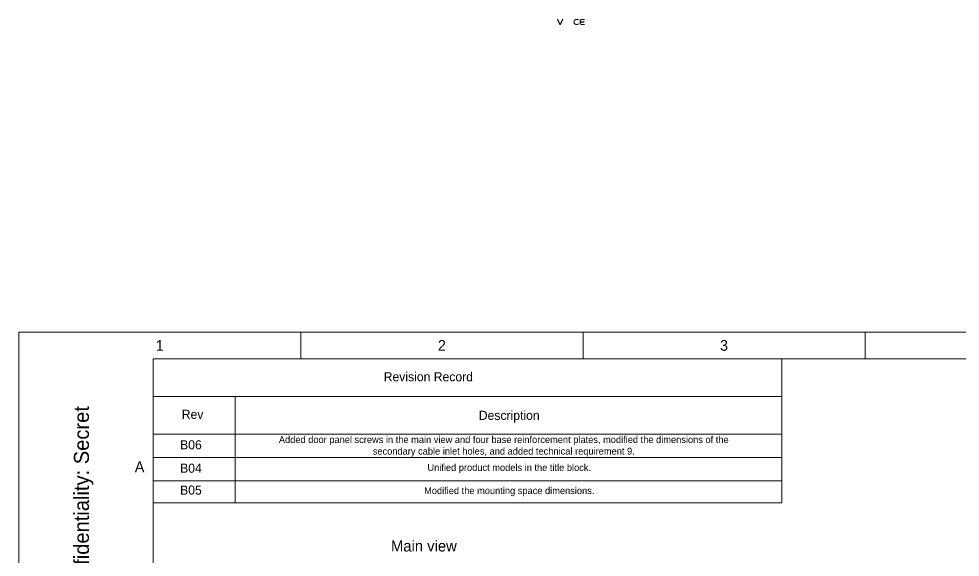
# Model space of a CAD drawing. Header units: inches. Extents: x -4705 to 38647, y 7098 to 31800.
# Drawn here: x 3432 to 7512, y 29466 to 31800 of the extents above; entities that cross this region are included whole.
import ezdxf

# ---------------------------------------------------------------- set-up
doc = ezdxf.new("R2010")
doc.units = ezdxf.units.IN
doc.header["$LTSCALE"] = 10
doc.header["$MEASUREMENT"] = 0
doc.layers.get('0').update_dxf_attribs({"lineweight": 0})
doc.styles.add('DWGTransNewTextStyle', font='SourceHanSansCN-Normal.ttf')

msp = doc.modelspace()

# ---------------------------------------------------------------- hatches: boundary and pattern name
h = msp.add_hatch(color=256)
h.dxf.hatch_style = 1
edge = h.paths.add_edge_path()
edge.add_spline(control_points=[(5786.676, 31799.237), (5786.676, 31799.237), (5778.086, 31779.152), (5778.086, 31779.152), (5778.086, 31779.152), (5778.086, 31779.152), (5769.495, 31799.237), (5769.495, 31799.237), (5769.495, 31799.237), (5769.495, 31799.237), (5763.65, 31799.237), (5763.65, 31799.237), (5763.65, 31799.237), (5763.65, 31799.237), (5774.682, 31774.64), (5774.682, 31774.64), (5774.682, 31774.64), (5775.123, 31773.653), (5776.113, 31772.961), (5777.267, 31772.961), (5777.267, 31772.961), (5777.267, 31772.961), (5777.284, 31772.961), (5777.284, 31772.961), (5777.284, 31772.961), (5777.284, 31772.961), (5778.879, 31772.961), (5778.879, 31772.961), (5778.879, 31772.961), (5778.879, 31772.961), (5778.904, 31772.961), (5778.904, 31772.961), (5778.904, 31772.961), (5780.051, 31772.961), (5781.041, 31773.653), (5781.482, 31774.633), (5781.482, 31774.633), (5781.482, 31774.633), (5792.521, 31799.237), (5792.521, 31799.237), (5792.521, 31799.237), (5792.521, 31799.237), (5786.676, 31799.237), (5786.676, 31799.237)], knot_values=[0, 0, 0, 0, 0.09090909, 0.09090909, 0.09090909, 0.0909091, 0.18181818, 0.18181818, 0.18181818, 0.18181819, 0.27272727, 0.27272727, 0.27272727, 0.27272728, 0.36363636, 0.36363636, 0.36363636, 0.36363637, 0.45454545, 0.45454545, 0.45454545, 0.45454546, 0.54545455, 0.54545455, 0.54545455, 0.54545456, 0.63636364, 0.63636364, 0.63636364, 0.63636365, 0.72727273, 0.72727273, 0.72727273, 0.72727274, 0.81818182, 0.81818182, 0.81818182, 0.81818183, 0.90909091, 0.90909091, 0.90909091, 0.90909092, 1, 1, 1, 1], degree=3, periodic=0)
h = msp.add_hatch(color=256)
h.dxf.hatch_style = 1
edge = h.paths.add_edge_path()
edge.add_spline(control_points=[(5856.183, 31779.908), (5854.595, 31778.312), (5852.135, 31777.327), (5849.774, 31777.327), (5849.774, 31777.327), (5843.367, 31777.327), (5841.037, 31781.775), (5841.002, 31785.952), (5841.002, 31785.952), (5840.985, 31788.457), (5841.877, 31790.8), (5843.465, 31792.409), (5843.465, 31792.409), (5845.018, 31793.969), (5847.197, 31794.795), (5849.774, 31794.795), (5849.774, 31794.795), (5852.157, 31794.795), (5854.343, 31793.941), (5855.927, 31792.388), (5855.927, 31792.388), (5855.927, 31792.388), (5856.032, 31792.283), (5856.032, 31792.283), (5856.032, 31792.283), (5856.032, 31792.283), (5859.537, 31795.662), (5859.537, 31795.662), (5859.537, 31795.662), (5859.537, 31795.662), (5859.418, 31795.78), (5859.418, 31795.78), (5859.418, 31795.78), (5856.753, 31798.404), (5853.423, 31799.789), (5849.774, 31799.789), (5849.774, 31799.789), (5845.7, 31799.789), (5842.234, 31798.475), (5839.74, 31795.984), (5839.74, 31795.984), (5837.255, 31793.465), (5835.836, 31789.821), (5835.853, 31785.945), (5835.853, 31785.945), (5835.874, 31782.307), (5837.05, 31778.998), (5839.176, 31776.619), (5839.176, 31776.619), (5841.631, 31773.856), (5845.298, 31772.401), (5849.774, 31772.401), (5849.774, 31772.401), (5853.71, 31772.401), (5857.159, 31773.751), (5859.747, 31776.304), (5859.747, 31776.304), (5859.747, 31776.304), (5859.869, 31776.417), (5859.869, 31776.417), (5859.869, 31776.417), (5859.869, 31776.417), (5856.305, 31780.026), (5856.305, 31780.026), (5856.305, 31780.026), (5856.305, 31780.026), (5856.183, 31779.908), (5856.183, 31779.908)], knot_values=[0, 0, 0, 0, 0.05882353, 0.05882353, 0.05882353, 0.05882354, 0.11764706, 0.11764706, 0.11764706, 0.11764707, 0.17647059, 0.17647059, 0.17647059, 0.1764706, 0.23529412, 0.23529412, 0.23529412, 0.23529413, 0.29411765, 0.29411765, 0.29411765, 0.29411766, 0.35294118, 0.35294118, 0.35294118, 0.35294119, 0.41176471, 0.41176471, 0.41176471, 0.41176472, 0.47058824, 0.47058824, 0.47058824, 0.47058825, 0.52941176, 0.52941176, 0.52941176, 0.52941177, 0.58823529, 0.58823529, 0.58823529, 0.5882353, 0.64705882, 0.64705882, 0.64705882, 0.64705883, 0.70588235, 0.70588235, 0.70588235, 0.70588236, 0.76470588, 0.76470588, 0.76470588, 0.76470589, 0.82352941, 0.82352941, 0.82352941, 0.82352942, 0.88235294, 0.88235294, 0.88235294, 0.88235295, 0.94117647, 0.94117647, 0.94117647, 0.94117648, 1, 1, 1, 1], degree=3, periodic=0)
h = msp.add_hatch(color=256)
h.dxf.hatch_style = 1
edge = h.paths.add_edge_path()
edge.add_spline(control_points=[(5873.941, 31794.655), (5873.941, 31794.655), (5883.778, 31794.655), (5883.778, 31794.655), (5883.778, 31794.655), (5883.778, 31794.655), (5883.778, 31799.237), (5883.778, 31799.237), (5883.778, 31799.237), (5883.778, 31799.237), (5873.819, 31799.237), (5873.819, 31799.237), (5873.819, 31799.237), (5864.655, 31799.237), (5862.14, 31795.732), (5862.14, 31786.421), (5862.14, 31786.421), (5862.14, 31786.421), (5862.14, 31786.105), (5862.14, 31786.105), (5862.14, 31786.105), (5862.14, 31786.105), (5862.14, 31786.092), (5862.14, 31786.092), (5862.14, 31786.092), (5862.14, 31786.092), (5862.14, 31786.085), (5862.14, 31786.085), (5862.14, 31786.085), (5862.14, 31786.085), (5862.14, 31786.077), (5862.14, 31786.077), (5862.14, 31786.077), (5862.14, 31786.077), (5862.14, 31785.757), (5862.14, 31785.757), (5862.14, 31785.757), (5862.14, 31776.452), (5864.655, 31772.946), (5873.819, 31772.946), (5873.819, 31772.946), (5873.819, 31772.946), (5883.778, 31772.946), (5883.778, 31772.946), (5883.778, 31772.946), (5883.778, 31772.946), (5883.778, 31777.522), (5883.778, 31777.522), (5883.778, 31777.522), (5883.778, 31777.522), (5873.941, 31777.522), (5873.941, 31777.522), (5873.941, 31777.522), (5871.524, 31777.522), (5869.702, 31777.963), (5868.583, 31779.229), (5868.583, 31779.229), (5867.705, 31780.222), (5867.302, 31781.81), (5867.198, 31783.643), (5867.198, 31783.643), (5867.198, 31783.643), (5882.921, 31783.643), (5882.921, 31783.643), (5882.921, 31783.643), (5882.921, 31783.643), (5882.921, 31786.092), (5882.921, 31786.092), (5882.921, 31786.092), (5882.921, 31786.092), (5882.921, 31788.54), (5882.921, 31788.54), (5882.921, 31788.54), (5882.921, 31788.54), (5867.198, 31788.54), (5867.198, 31788.54), (5867.198, 31788.54), (5867.302, 31790.359), (5867.705, 31791.954), (5868.583, 31792.954), (5868.583, 31792.954), (5869.702, 31794.221), (5871.524, 31794.655), (5873.941, 31794.655)], knot_values=[0, 0, 0, 0, 0.04761905, 0.04761905, 0.04761905, 0.04761906, 0.0952381, 0.0952381, 0.0952381, 0.09523811, 0.14285714, 0.14285714, 0.14285714, 0.14285715, 0.19047619, 0.19047619, 0.19047619, 0.1904762, 0.23809524, 0.23809524, 0.23809524, 0.23809525, 0.28571429, 0.28571429, 0.28571429, 0.2857143, 0.33333333, 0.33333333, 0.33333333, 0.33333334, 0.38095238, 0.38095238, 0.38095238, 0.38095239, 0.42857143, 0.42857143, 0.42857143, 0.42857144, 0.47619048, 0.47619048, 0.47619048, 0.47619049, 0.52380952, 0.52380952, 0.52380952, 0.52380953, 0.57142857, 0.57142857, 0.57142857, 0.57142858, 0.61904762, 0.61904762, 0.61904762, 0.61904763, 0.66666667, 0.66666667, 0.66666667, 0.66666668, 0.71428571, 0.71428571, 0.71428571, 0.71428572, 0.76190476, 0.76190476, 0.76190476, 0.76190477, 0.80952381, 0.80952381, 0.80952381, 0.80952382, 0.85714286, 0.85714286, 0.85714286, 0.85714287, 0.9047619, 0.9047619, 0.9047619, 0.90476191, 0.95238095, 0.95238095, 0.95238095, 0.95238096, 1, 1, 1, 1], degree=3, periodic=0)

# ---------------------------------------------------------------- linework, layer by layer
at = {"color": 7, "linetype": 'Continuous', "lineweight": 0}
for p, q in [((3432.404, 30441.892), (13213.154, 30441.892)), ((4654.998, 30441.892), (4654.998, 30325.455)), ((5877.592, 30441.892), (5877.592, 30325.455)), ((7100.185, 30441.892), (7100.185, 30325.455)), ((4014.592, 30325.455), (13096.717, 30325.455)), ((4014.592, 30325.455), (4014.592, 23641.942))]:
    msp.add_line(p, q, dxfattribs=at)
msp.add_line((3432.404, 30441.892), (3432.404, 23525.505))
at = {"color": 0, "linetype": 'Continuous', "lineweight": 0}
for p, q in [((4014.592, 30325.455), (4014.592, 29898.136)), ((6144.001, 30325.455), (4014.592, 30325.455)), ((4014.592, 30162.442), (6739.281, 30162.442)), ((4369.493, 30162.442), (4369.493, 29999.43)), ((4014.592, 29999.43), (6739.281, 29999.43)), ((4369.493, 29999.43), (4369.493, 29898.136)), ((4014.592, 29898.136), (6739.281, 29898.136)), ((4369.493, 29898.136), (4369.493, 29796.841)), ((4014.592, 29796.841), (6739.281, 29796.841)), ((4369.493, 29803.236), (4369.493, 29701.942)), ((4014.592, 29701.942), (6739.281, 29701.942))]:
    msp.add_line(p, q, dxfattribs=at)
at = {"color": 0, "ltscale": 50}
msp.add_line((6739.281, 30325.455), (6739.281, 29701.942), dxfattribs=at)

# ---------------------------------------------------------------- texts
at = {"color": 7, "linetype": 'Continuous', "lineweight": 0, "char_height": 46.575, "attachment_point": 2, "style": 'DWGTransNewTextStyle'}
for s, insert in [('1', (4043.135, 30407.3)), ('2', (5265.729, 30407.3)), ('3', (6488.323, 30407.3)), ('A', (3955.807, 29881.002))]:
    msp.add_mtext(s, dxfattribs=dict(at, insert=insert))
at = {"color": 0, "linetype": 'Continuous', "lineweight": 0, "char_height": 39.4335, "style": 'DWGTransNewTextStyle'}
for s, insert, attachment_point in [('Revision Record', (5013.574, 30268.021), 1), ('Rev', (4138.469, 30105.009), 1), ('Description', (5557.626, 30075.097), 5)]:
    msp.add_mtext(s, dxfattribs=dict(at, insert=insert, attachment_point=attachment_point))
at = {"color": 7, "linetype": 'Continuous', "lineweight": 0, "insert": (3671.067, 29323.798), "char_height": 65.205, "attachment_point": 2, "rotation": 90, "style": 'DWGTransNewTextStyle'}
msp.add_mtext('All rights reserved. Confidentiality: Secret', dxfattribs=at)
at = {"color": 1, "linetype": 'Continuous', "lineweight": 0, "insert": (5533.849, 29946.219), "char_height": 30, "width": 1973.86317, "attachment_point": 5, "style": 'DWGTransNewTextStyle'}
msp.add_mtext('Added door panel screws in the main view and four base reinforcement plates, modified the dimensions of the secondary cable inlet holes, and added technical requirement 9.', dxfattribs=at)
at = {"color": 1, "linetype": 'Continuous', "lineweight": 0, "insert": (4131.295, 29972.855), "char_height": 39.4335, "attachment_point": 1, "style": 'DWGTransNewTextStyle'}
msp.add_mtext('B06', dxfattribs=at)
at = {"linetype": 'Continuous', "lineweight": 0, "style": 'DWGTransNewTextStyle'}
for s, insert, char_height, attachment_point in [('B04', (4131.295, 29871.561), 39.4335, 1), ('Unified product models in the title block.', (5557.626, 29850.416), 30, 5), ('B05', (4131.295, 29776.661), 39.4335, 1), ('Modified the mounting space dimensions.', (5557.626, 29750.009), 30, 5)]:
    msp.add_mtext(s, dxfattribs=dict(at, insert=insert, char_height=char_height, attachment_point=attachment_point))
at = {"lineweight": 0, "insert": (5187.718, 29514.37), "char_height": 48, "width": 570.32728, "attachment_point": 5, "style": 'DWGTransNewTextStyle'}
msp.add_mtext('Main view', dxfattribs=at)

doc.saveas('drawing.dxf')
